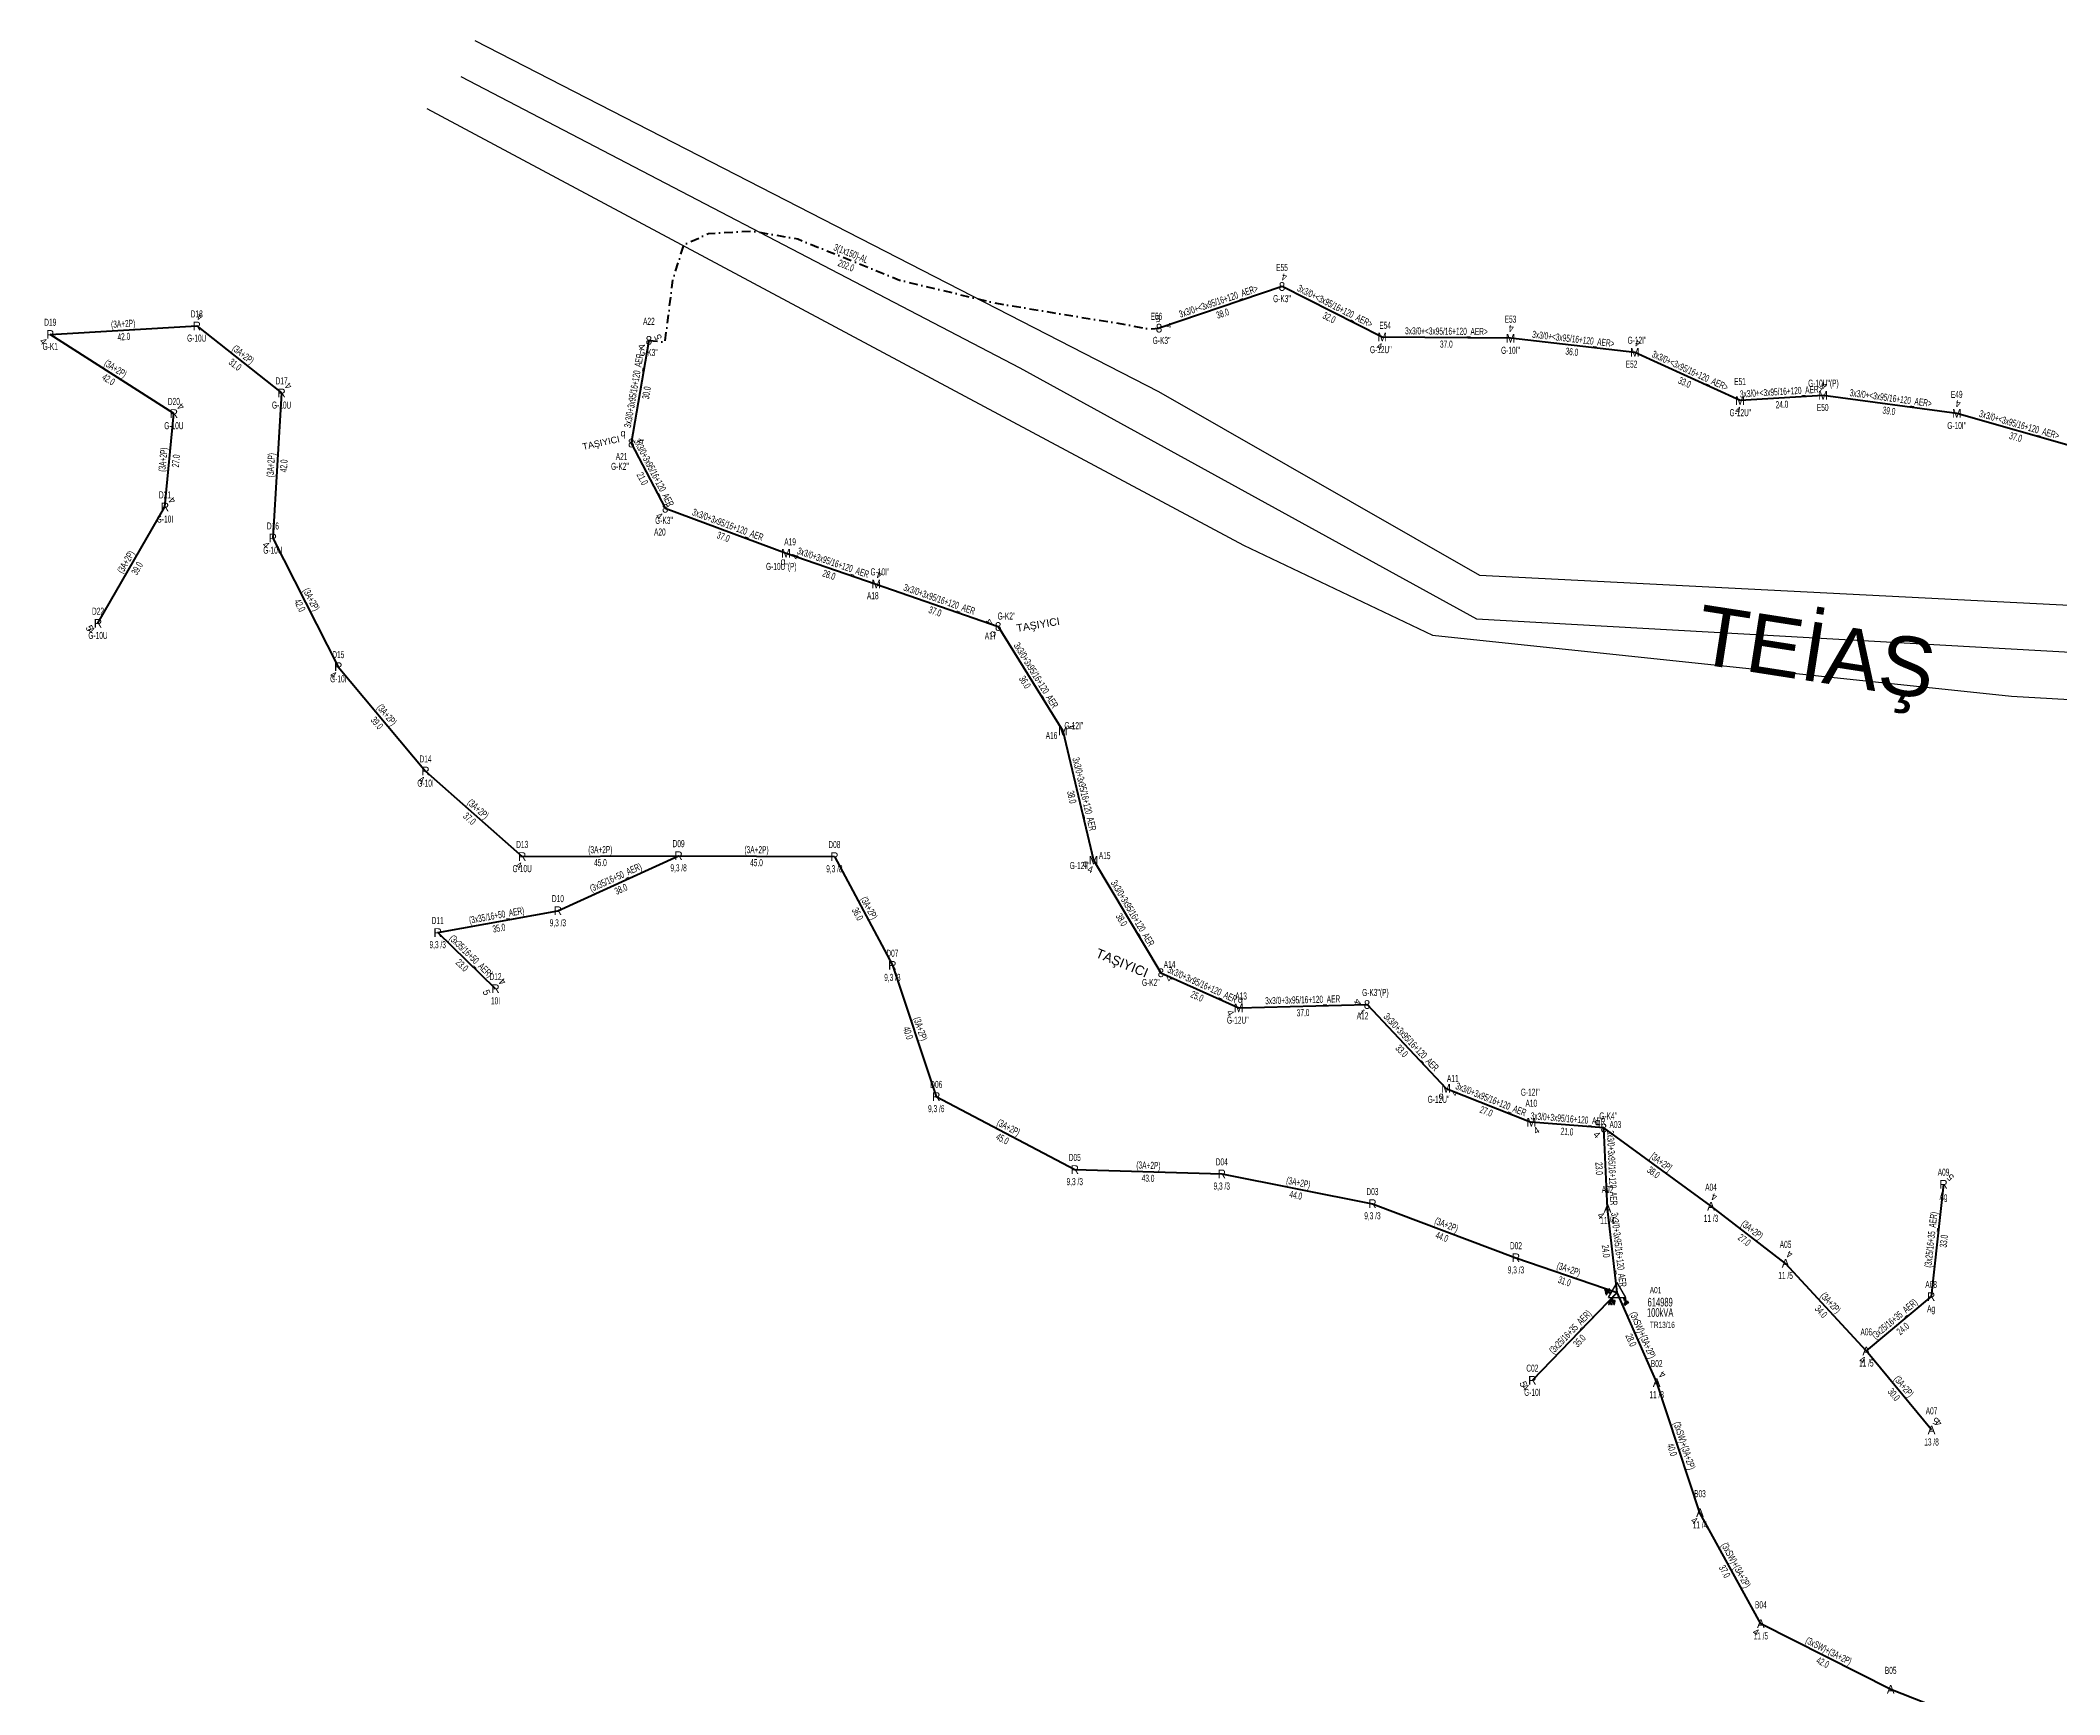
# Model space of a CAD drawing. Header units: millimetres. Extents: x 433713 to 438874, y 4028328 to 4034517.
# Drawn here: x 435113 to 435697, y 4032417 to 4032896 of the extents above; entities that cross this region are included whole.
import ezdxf
from ezdxf.enums import TextEntityAlignment as Align

# ---------------------------------------------------------------- set-up
doc = ezdxf.new("R2010")
doc.units = ezdxf.units.MM
doc.linetypes.add('DASHDOT', pattern=[5, 2.5, -1.25, 0, -1.25])
for name, color, linetype, lineweight in [('DIREK_AG_MEVCUT', 120, 'Continuous', 25), ('DIREK_OG_MEVCUT', 16, 'Continuous', 25), ('DIREK_OG_YENI', 10, 'Continuous', 25), ('HAT_AG_HAVAI_BYSK', 3, 'Continuous', 50), ('HAT_AG_HAVAI_MEVCUT', 126, 'Continuous', 50), ('HAT_OG_HAVAI_MEVCUT', 48, 'Continuous', 70), ('HAT_OG_HAVAI_YENI', 1, 'Continuous', 70), ('HAT_OG_YERALTI_YENI', 1, 'DASHDOT', 70), ('KULLANICI', 1, 'Continuous', 25), ('TRAFO_MEVCUT', 5, 'Continuous', 30), ('TRAFO_TADILAT_BYSK', 5, 'Continuous', 30)]:
    doc.layers.add(name, color=color, linetype=linetype, lineweight=lineweight)
doc.styles.add('Direk', font='B_CAD')
doc.styles.get("Standard").update_dxf_attribs({"font": 'Arial'})

# ---------------------------------------------------------------- blocks, each defined once
blk = doc.blocks.new('MEV_DIREK')
h = blk.add_hatch(color=32)
h.paths.add_polyline_path([(-2.14, 0.97), (-2.35, 1.09), (-3.31, -0.55), (-3.09, -0.67), (-2.67, 0.06), (-1.89, -0.39), (-1.79, -0.22), (-2.56, 0.23)])
h.paths.add_polyline_path([(-3.46, -0.17), (-3.33, -0.25), (-2.61, 0.99), (-2.74, 1.06)])
h.paths.add_polyline_path([(-3.54, 0.29), (-3.41, 0.22), (-3.05, 0.82), (-3.18, 0.9)])
h.paths.add_polyline_path([(-3.58, 0.81), (-3.66, 0.68), (-3.53, 0.61), (-3.45, 0.74)])
h.paths.add_polyline_path([(-1.51, -2.34), (-2.26, -2.33), (-2.52, -3.47), (-2.42, -3.47), (-2.21, -2.53), (-1.91, -2.54), (-2.12, -3.47), (-2.02, -3.47), (-1.81, -2.54), (-1.51, -2.54), (-1.72, -3.47), (-1.62, -3.48), (-1.41, -2.54), (-1.11, -2.54), (-1.32, -3.48), (-1.22, -3.48), (-1.01, -2.54), (-0.71, -2.55), (-0.92, -3.48), (-0.82, -3.48), (-0.56, -2.35), (-1.31, -2.34), (-1.31, -1.44), (-1.51, -1.44)])
at = {"layer": 'TRAFO_MEVCUT'}
for points in [[(2.35, -1.57), (2.12, -1.92), (2.08, -1.44), (1.94, -1.44), (2.01, -2.32), (2.25, -1.96), (2.31, -2.67), (2.1, -2.67), (2.39, -2.87), (2.4, -2.86), (2.64, -2.49), (2.45, -2.63)], [(2.35, -1.57), (2.12, -1.92), (2.08, -1.44), (1.94, -1.44), (2.01, -2.32), (2.25, -1.96), (2.31, -2.67), (2.1, -2.67), (2.39, -2.87), (1.98, -3.19), (2.2, -3.79), (2.26, -3.74), (2.08, -3.26), (2.26, -3.13), (2.44, -3.6), (2.49, -3.56), (2.32, -3.08), (2.49, -2.94), (2.67, -3.42), (2.73, -3.38), (2.55, -2.9), (2.73, -2.76), (2.91, -3.24), (2.97, -3.2), (2.79, -2.72), (2.97, -2.58), (3.15, -3.06), (3.21, -3.01), (2.98, -2.42), (2.4, -2.86), (2.64, -2.49), (2.45, -2.63)], [(2.97, -2.58), (3.15, -3.06), (3.21, -3.01), (2.98, -2.42), (2.4, -2.86), (2.64, -2.49), (2.45, -2.63), (2.35, -1.57), (2.12, -1.92), (2.08, -1.44), (1.94, -1.44), (2.01, -2.32), (2.25, -1.96), (2.31, -2.67), (2.1, -2.67), (2.39, -2.87), (1.98, -3.19), (2.2, -3.79), (2.26, -3.74), (2.08, -3.26), (2.26, -3.13), (2.44, -3.6), (2.49, -3.56), (2.32, -3.08), (2.49, -2.94), (2.67, -3.42), (2.73, -3.38), (2.55, -2.9), (2.73, -2.76), (2.91, -3.24), (2.97, -3.2), (2.79, -2.72)]]:
    blk.add_hatch(color=32, dxfattribs=at).paths.add_polyline_path(points)
at = {"layer": 'TRAFO_MEVCUT', "linetype": 'Continuous'}
for p, q in [((-2.5, -1.44), (0, 2.89)), ((2.5, -1.44), (0, 2.89)), ((-2.5, -1.44), (2.5, -1.44))]:
    blk.add_line(p, q, dxfattribs=at)
at = {"layer": 'TRAFO_MEVCUT', "color": 32, "flags": 128}
blk.add_lwpolyline([(1.94, -1.44), (2.08, -1.44), (2.12, -1.92), (2.35, -1.57), (2.45, -2.63), (2.64, -2.49), (2.4, -2.86), (2.98, -2.42), (3.21, -3.01), (3.15, -3.06), (2.97, -2.58), (2.79, -2.72), (2.97, -3.2), (2.91, -3.24), (2.73, -2.76), (2.55, -2.9), (2.73, -3.38), (2.67, -3.42), (2.49, -2.94), (2.32, -3.08), (2.49, -3.56), (2.44, -3.6), (2.26, -3.13), (2.08, -3.26), (2.26, -3.74), (2.2, -3.79), (1.98, -3.19), (2.39, -2.87), (2.1, -2.67), (2.31, -2.67), (2.25, -1.96), (2.01, -2.32), (1.94, -1.44)], dxfattribs=at)
at = {"layer": 'TRAFO_TADILAT_BYSK', "color": 32, "flags": 128}
for points in [[(-3.53, 0.61), (-3.45, 0.74), (-3.58, 0.81), (-3.66, 0.68), (-3.53, 0.61)], [(-3.41, 0.22), (-3.05, 0.82), (-3.18, 0.9), (-3.54, 0.29), (-3.41, 0.22)], [(-3.33, -0.25), (-2.61, 0.99), (-2.74, 1.06), (-3.46, -0.17), (-3.33, -0.25)], [(-1.79, -0.22), (-2.56, 0.23), (-2.14, 0.97), (-2.35, 1.09), (-3.31, -0.55), (-3.09, -0.67), (-2.67, 0.06), (-1.89, -0.39), (-1.79, -0.22)], [(-1.31, -1.44), (-1.51, -1.44), (-1.51, -2.34), (-2.26, -2.33), (-2.52, -3.47), (-2.42, -3.47), (-2.21, -2.53), (-1.91, -2.54), (-2.12, -3.47), (-2.02, -3.47), (-1.81, -2.54), (-1.51, -2.54), (-1.72, -3.47), (-1.62, -3.48), (-1.41, -2.54), (-1.11, -2.54), (-1.32, -3.48), (-1.22, -3.48), (-1.01, -2.54), (-0.71, -2.55), (-0.92, -3.48), (-0.82, -3.48), (-0.56, -2.35), (-1.31, -2.34), (-1.31, -1.44)]]:
    blk.add_lwpolyline(points, dxfattribs=at)

msp = doc.modelspace()

# ---------------------------------------------------------------- linework, layer by layer
at = {"layer": 'HAT_AG_HAVAI_BYSK'}
msp.add_line((435596.368037, 4032558.350575), (435565.342, 4032580.996), dxfattribs=at)
at = {"layer": 'HAT_AG_HAVAI_MEVCUT'}
for p, q in [((435115.836387, 4032810.6835), (435158.234012, 4032813.108542)), ((435151.615951, 4032787.768696), (435115.836387, 4032810.6835)), ((435158.234012, 4032813.108542), (435182.78102, 4032793.724498)), ((435182.78102, 4032793.724498), (435180.258804, 4032751.733895)), ((435149.032973, 4032760.730994), (435151.615951, 4032787.768696)), ((435129.657322, 4032727.054268), (435149.032973, 4032760.730994)), ((435180.258804, 4032751.733895), (435199.19567, 4032714.507178)), ((435199.19567, 4032714.507178), (435224.431872, 4032684.30809)), ((435224.431872, 4032684.30809), (435252.392527, 4032659.563572)), ((435252.392527, 4032659.563572), (435297.649091, 4032659.79231)), ((435262.726833, 4032643.877245), (435297.649091, 4032659.79231)), ((435297.649091, 4032659.79231), (435342.730939, 4032659.529036)), ((435342.730939, 4032659.529036), (435359.505341, 4032628.075906)), ((435227.950025, 4032637.560641), (435262.726833, 4032643.877245)), ((435244.682926, 4032621.302975), (435227.950025, 4032637.560641)), ((435359.505341, 4032628.075906), (435372.202081, 4032590.10047)), ((435372.202081, 4032590.10047), (435412.274573, 4032568.97233)), ((435412.274573, 4032568.97233), (435454.806392, 4032567.691779)), ((435454.806392, 4032567.691779), (435498.409536, 4032559.092474)), ((435663.649973, 4032564.708407), (435660.051638, 4032532.203447)), ((435498.409536, 4032559.092474), (435539.937895, 4032543.430687)), ((435617.943853, 4032541.813847), (435596.368037, 4032558.350575)), ((435539.937895, 4032543.430687), (435569.238727, 4032533.394573)), ((435641.297839, 4032516.47785), (435617.943853, 4032541.813847)), ((435569.238727, 4032533.394573), (435544.676885, 4032507.98288)), ((435660.051638, 4032532.203447), (435641.297839, 4032516.47785)), ((435660.176678, 4032493.624519), (435641.297839, 4032516.47785))]:
    msp.add_line(p, q, dxfattribs=at)
at = {"layer": 'HAT_OG_HAVAI_MEVCUT'}
for p, q in [((435580.646281, 4032507.312048), (435569.238727, 4032533.394573)), ((435593.174196, 4032469.656523), (435580.646281, 4032507.312048)), ((435610.785881, 4032437.499364), (435593.174196, 4032469.656523)), ((435648.355394, 4032418.519048), (435610.785881, 4032437.499364)), ((435689.018, 4032402.526), (435648.355394, 4032418.519048))]:
    msp.add_line(p, q, dxfattribs=at)
at = {"layer": 'HAT_OG_HAVAI_YENI'}
for p, q in [((435472.239755, 4032824.530018), (435436.654878, 4032812.485218)), ((435501.252, 4032809.901), (435472.239755, 4032824.530018)), ((435289.060659, 4032808.951617), (435283.937, 4032779.22)), ((435538.359846, 4032809.575675), (435501.252, 4032809.901)), ((435574.316, 4032805.452), (435538.359846, 4032809.575675)), ((435604.76, 4032791.527), (435574.316, 4032805.452)), ((435628.787775, 4032793.006926), (435604.76, 4032791.527)), ((435667.463104, 4032787.806548), (435628.787775, 4032793.006926)), ((435702.655, 4032777.738), (435667.463104, 4032787.806548)), ((435283.937, 4032779.22), (435293.778, 4032760.35)), ((435293.778, 4032760.35), (435328.726, 4032747.344)), ((435328.726, 4032747.344), (435354.841407, 4032738.398514)), ((435354.841407, 4032738.398514), (435390.117, 4032726.142)), ((435390.117, 4032726.142), (435408.811, 4032695.901)), ((435408.811, 4032695.901), (435417.688, 4032658.511)), ((435417.688, 4032658.511), (435437.194, 4032625.911)), ((435437.194, 4032625.911), (435459.705, 4032615.756)), ((435459.705, 4032615.756), (435496.844, 4032616.719)), ((435496.844, 4032616.719), (435519.702, 4032592.451)), ((435519.702, 4032592.451), (435544.372, 4032582.657)), ((435565.342, 4032580.996), (435544.372, 4032582.657)), ((435566.42994, 4032557.714849), (435565.342, 4032580.996)), ((435569.238727, 4032533.394573), (435566.42994, 4032557.714849))]:
    msp.add_line(p, q, dxfattribs=at)
at = {"layer": 'HAT_OG_YERALTI_YENI', "flags": 128}
msp.add_lwpolyline([(435289.060659, 4032808.951617), (435293.727235, 4032808.442575), (435296.020211, 4032826.513412), (435299.117934, 4032836.549293), (435306.286214, 4032839.885028), (435319.061369, 4032840.594759), (435332.120415, 4032838.32362), (435361.547315, 4032826.407789), (435389.013896, 4032819.807292), (435407.253977, 4032816.75545), (435427.83617, 4032813.419715), (435433.797908, 4032812.213173), (435436.654878, 4032812.485218)], dxfattribs=at)
at = {"layer": 'KULLANICI', "flags": 128}
for points in [[(435238.669455, 4032895.770663), (435436.466224, 4032794.115555), (435529.386031, 4032741.021133), (435796.733469, 4032727.397956), (435916.634191, 4032716.778177), (436260.92499, 4032508.036367)], [(435234.616811, 4032885.349578), (435396.337458, 4032801.019199), (435528.49641, 4032728.379377), (435798.375807, 4032713.237629), (435911.938919, 4032698.095881), (436231.862049, 4032489.54878)], [(435224.774675, 4032876.08639), (435461.0832, 4032749.670151), (435515.818382, 4032723.602772), (435683.323928, 4032705.972679), (435826.150722, 4032697.803618), (435897.037083, 4032686.999378), (436214.211941, 4032469.807187)]]:
    msp.add_lwpolyline(points, dxfattribs=at)

# ---------------------------------------------------------------- block references
at = {"layer": 'TRAFO_MEVCUT'}
msp.add_blockref('MEV_DIREK', (435569.238727, 4032533.394573), dxfattribs=at)

# ---------------------------------------------------------------- texts
at = {"layer": 'DIREK_AG_MEVCUT', "width": 0.53}
for s, p in [('D19', (435115.836387, 4032814.1835)), ('D18', (435158.234012, 4032816.608542)), ('G-K1', (435115.836387, 4032807.1835)), ('G-10U', (435158.234012, 4032809.608542)), ('D17', (435182.78102, 4032797.224498)), ('D20', (435151.615951, 4032791.268696)), ('G-10U', (435182.78102, 4032790.224498)), ('G-10U', (435151.615951, 4032784.268696)), ('D21', (435149.032973, 4032764.230994)), ('G-10I', (435149.032973, 4032757.230994)), ('D16', (435180.258804, 4032755.233895)), ('G-10U', (435180.258804, 4032748.233895)), ('D22', (435129.657322, 4032730.554268)), ('G-10U', (435129.657322, 4032723.554268)), ('D15', (435199.19567, 4032718.007178)), ('G-10I', (435199.19567, 4032711.007178)), ('D14', (435224.431872, 4032687.80809)), ('G-10I', (435224.431872, 4032680.80809)), ('D13', (435252.392527, 4032663.063572)), ('D09', (435297.649091, 4032663.29231)), ('D08', (435342.730939, 4032663.029036)), ('G-10U', (435252.392527, 4032656.063572)), ('9,3 /8', (435297.649091, 4032656.29231)), ('9,3 /8', (435342.730939, 4032656.029036)), ('D10', (435262.726833, 4032647.377245)), ('D11', (435227.950025, 4032641.060641)), ('9,3 /3', (435262.726833, 4032640.377245)), ('9,3 /3', (435227.950025, 4032634.060641)), ('D07', (435359.505341, 4032631.575906)), ('D12', (435244.682926, 4032624.802975)), ('9,3 /3', (435359.505341, 4032624.575906)), ('10I', (435244.682926, 4032617.802975)), ('D06', (435372.202081, 4032593.60047)), ('9,3 /6', (435372.202081, 4032586.60047)), ('D05', (435412.274573, 4032572.47233)), ('D04', (435454.806392, 4032571.191779)), ('A09', (435663.649973, 4032568.208407)), ('9,3 /3', (435412.274573, 4032565.47233)), ('9,3 /3', (435454.806392, 4032564.191779)), ('D03', (435498.409536, 4032562.592474)), ('Ag', (435663.649973, 4032561.208407)), ('9,3 /3', (435498.409536, 4032555.592474)), ('D02', (435539.937895, 4032546.930687)), ('9,3 /3', (435539.937895, 4032539.930687)), ('A08', (435660.051638, 4032535.703447)), ('Ag', (435660.051638, 4032528.703447)), ('C02', (435544.676885, 4032511.48288)), ('G-10I', (435544.676885, 4032504.48288))]:
    msp.add_text(s, height=2.05, dxfattribs=at).set_placement(p, align=Align.MIDDLE_CENTER)
at = {"layer": 'DIREK_AG_MEVCUT', "style": 'Direk'}
for s, p in [('R', (435158.234012, 4032813.108542)), ('P', (435115.836387, 4032810.6835)), ('R', (435182.78102, 4032793.724498)), ('R', (435151.615951, 4032787.768696)), ('R', (435149.032973, 4032760.730994)), ('R', (435180.258804, 4032751.733895)), ('R', (435129.657322, 4032727.054268)), ('R', (435199.19567, 4032714.507178)), ('R', (435224.431872, 4032684.30809)), ('R', (435252.392527, 4032659.563572)), ('R', (435297.649091, 4032659.79231)), ('R', (435342.730939, 4032659.529036)), ('R', (435262.726833, 4032643.877245)), ('R', (435227.950025, 4032637.560641)), ('R', (435359.505341, 4032628.075906)), ('R', (435244.682926, 4032621.302975)), ('R', (435372.202081, 4032590.10047)), ('R', (435412.274573, 4032568.97233)), ('R', (435454.806392, 4032567.691779)), ('R', (435663.649973, 4032564.708407)), ('R', (435498.409536, 4032559.092474)), ('R', (435539.937895, 4032543.430687)), ('R', (435660.051638, 4032532.203447)), ('R', (435544.676885, 4032507.98288))]:
    msp.add_text(s, height=2.5, dxfattribs=at).set_placement(p, align=Align.MIDDLE_CENTER)
at = {"layer": 'DIREK_AG_MEVCUT', "color": 32, "style": 'Direk'}
for s, rotation, p in [('4', 520.85145, (435159.152464, 4032815.753622)), ('4', 315.000001, (435113.856488, 4032808.703601)), ('4', 495.000001, (435184.760919, 4032795.704397)), ('4', 495.000001, (435153.59585, 4032789.748595)), ('4', 492.271478, (435151.104878, 4032762.614398)), ('4', 315.000001, (435178.278905, 4032749.753996)), ('5', 300.043178, (435127.233507, 4032725.652441)), ('4', 315.000001, (435127.677423, 4032725.074369)), ('4', 328.480999, (435197.731882, 4032712.120271)), ('4', 334.942096, (435223.245977, 4032681.771625)), ('4', 339.245967, (435251.400328, 4032656.945263)), ('5', 292.500002, (435242.096064, 4032620.231461)), ('4', 495.000001, (435246.662825, 4032623.282874)), ('5', 495.000001, (435665.629872, 4032566.688306)), ('5', 292.987141, (435542.099226, 4032506.889412)), ('4', 315.000001, (435542.696986, 4032506.002981))]:
    msp.add_text(s, height=2, rotation=rotation, dxfattribs=at).set_placement(p, align=Align.MIDDLE_CENTER)
at = {"layer": 'DIREK_OG_MEVCUT', "width": 0.53}
for s, p in [('A02', (435566.42994, 4032563.214849)), ('A04', (435596.368037, 4032563.850575)), ('11 /4', (435566.42994, 4032554.214849)), ('11 /3', (435596.368037, 4032554.850575)), ('A05', (435617.943853, 4032547.313847)), ('11 /5', (435617.943853, 4032538.313847)), ('A06', (435641.297839, 4032521.97785)), ('B02', (435580.646281, 4032512.812048)), ('11 /5', (435641.297839, 4032512.97785)), ('11 /3', (435580.646281, 4032503.812048)), ('A07', (435660.176678, 4032499.124519)), ('13 /8', (435660.176678, 4032490.124519)), ('B03', (435593.174196, 4032475.156523)), ('11 /4', (435593.174196, 4032466.156523)), ('B04', (435610.785881, 4032442.999364)), ('11 /5', (435610.785881, 4032433.999364)), ('B05', (435648.355394, 4032424.019048))]:
    msp.add_text(s, height=2.05, dxfattribs=at).set_placement(p, align=Align.MIDDLE_CENTER)
at = {"layer": 'DIREK_OG_MEVCUT', "color": 32, "style": 'Direk'}
for s, rotation, p in [('4', 521.265869, (435597.267333, 4032561.002228)), ('4', 316.337759, (435564.496804, 4032555.689267)), ('4', 516.334482, (435619.067764, 4032544.378379)), ('4', 504.20109, (435582.284119, 4032509.583058)), ('4', 336.334482, (435640.173929, 4032513.913318)), ('5', 154.779835, (435661.369752, 4032496.157615)), ('4', 495.000001, (435662.156577, 4032495.604418)), ('4', 324.20109, (435591.536358, 4032467.385513)), ('4', 329.35422, (435609.35864, 4032435.090426))]:
    msp.add_text(s, height=2, rotation=rotation, dxfattribs=at).set_placement(p, align=Align.MIDDLE_CENTER)
at = {"layer": 'DIREK_OG_MEVCUT', "style": 'Direk'}
for p in [(435566.42994, 4032557.714849), (435596.368037, 4032558.350575), (435617.943853, 4032541.813847), (435641.297839, 4032516.47785), (435580.646281, 4032507.312048), (435660.176678, 4032493.624519), (435593.174196, 4032469.656523), (435610.785881, 4032437.499364), (435648.355394, 4032418.519048)]:
    msp.add_text('A', height=2.5, dxfattribs=at).set_placement(p, align=Align.MIDDLE_CENTER)
at = {"layer": 'DIREK_OG_YENI', "width": 0.53}
for s, p in [('E55', (435472.239755, 4032830.030018)), ("G-K3''", (435472.239755, 4032821.030018)), ('A22', (435289.060659, 4032814.451617)), ('E56', (435435.923025, 4032815.907847)), ('E54', (435502.076813, 4032813.302424)), ('E53', (435538.359846, 4032815.075675)), ("G-K3''", (435437.412405, 4032808.942526)), ("G-12I''", (435574.963163, 4032808.986958)), ("G-K3''", (435289.060659, 4032805.451617)), ("G-12U''", (435500.83735, 4032806.277676)), ("G-10I''", (435538.359846, 4032806.075675)), ('E52', (435573.377085, 4032802.080288)), ('E51', (435604.76, 4032797.027)), ("G-10U''(P)", (435628.89288, 4032796.554282)), ('E50', (435628.684118, 4032789.508461)), ('E49', (435667.463104, 4032793.306548)), ("G-12U''", (435604.886761, 4032788.027)), ("G-10I''", (435667.463104, 4032784.306548)), ("G-K2''", (435280.693401, 4032772.478301)), ('A21', (435281.157327, 4032775.349946)), ("G-K3''", (435293.44079, 4032756.85)), ('A20', (435292.230939, 4032753.47795)), ('A19', (435329.903565, 4032750.639958)), ("G-10U''(P)", (435327.361486, 4032743.524778)), ("G-10I''", (435355.912244, 4032741.950644)), ('A18', (435353.831191, 4032735.047475)), ("G-K2''", (435392.53595, 4032729.159356)), ('A17', (435387.927773, 4032723.411197)), ("G-12I''", (435412.017464, 4032697.443557)), ('A16', (435405.558508, 4032694.608214)), ("G-12I''", (435413.566423, 4032656.972424)), ('A15', (435420.930281, 4032659.829186)), ('A14', (435439.707093, 4032628.347055)), ("G-K2''", (435434.305748, 4032623.111286)), ("G-K3''(P)", (435499.257463, 4032620.219277)), ('A13', (435460.396671, 4032619.186975)), ("G-12U''", (435459.454369, 4032612.211278)), ('A12', (435495.542823, 4032613.469856)), ('A11', (435521.668481, 4032595.346333)), ("G-12I''", (435544.075744, 4032591.361463)), ("G-12U''", (435517.550165, 4032589.282762)), ('A10', (435544.372, 4032588.157)), ("G-K4''", (435566.628641, 4032584.469311)), ('A03', (435568.693073, 4032582.006102))]:
    msp.add_text(s, height=2.05, dxfattribs=at).set_placement(p, align=Align.MIDDLE_CENTER)
at = {"layer": 'DIREK_OG_YENI', "style": 'Direk'}
for s, p in [('8', (435472.239755, 4032824.530018)), ('8', (435436.654878, 4032812.485218)), ('8', (435289.060659, 4032808.951617)), ('M', (435501.252, 4032809.901)), ('M', (435538.359846, 4032809.575675)), ('M', (435574.316, 4032805.452)), ('M', (435604.76, 4032791.527)), ('M', (435628.787775, 4032793.006926)), ('M', (435667.463104, 4032787.806548)), ('8', (435283.937, 4032779.22)), ('8', (435293.778, 4032760.35)), ('M', (435328.726, 4032747.344)), ('M', (435354.841407, 4032738.398514)), ('8', (435390.117, 4032726.142)), ('M', (435408.811, 4032695.901)), ('M', (435417.688, 4032658.511)), ('8', (435437.194, 4032625.911)), ('M', (435459.705, 4032615.756)), ('8', (435496.844, 4032616.719)), ('M', (435519.702, 4032592.451)), ('M', (435544.372, 4032582.657)), ('8', (435565.342, 4032580.996))]:
    msp.add_text(s, height=2.5, dxfattribs=at).set_placement(p, align=Align.MIDDLE_CENTER)
at = {"layer": 'DIREK_OG_YENI', "color": 32, "style": 'Direk'}
for s, rotation, p in [('4', 526.620559, (435472.887672, 4032827.254023)), ('5', 188.754535, (435436.228714, 4032815.252596)), ('4', 465.38483, (435439.354542, 4032813.22806)), ('4', 536.728776, (435538.519621, 4032812.371113)), ('4', 310.11112, (435286.919229, 4032807.147655)), ('5', 110.055561, (435291.690868, 4032809.911824)), ('4', 343.356317, (435500.450027, 4032807.218307)), ('4', 522.523114, (435575.156899, 4032808.122747)), ('4', 535.322339, (435629.016115, 4032795.7976)), ('4', 532.016978, (435667.851967, 4032790.579414)), ('4', 348.74749, (435604.213627, 4032788.780825)), ('4', 458.882491, (435286.70342, 4032779.652344)), ('4', 322.427809, (435292.07067, 4032758.13076)), ('4', 430.715616, (435331.368895, 4032746.41928)), ('4', 522.032033, (435355.705165, 4032741.061956)), ('4', 241.060901, (435387.666623, 4032727.496863)), ('4', 469.523416, (435411.450014, 4032696.836738)), ('4', 341.509334, (435416.79998, 4032655.855549)), ('4', 414.913734, (435439.485205, 4032624.301534)), ('4', 300.837434, (435457.30085, 4032614.320709)), ('4', 253.44941, (435494.160008, 4032617.516613)), ('f', 686.6883, (435495.306258, 4032614.379053)), ('4', 422.08148, (435522.17612, 4032591.139997)), ('4', 391.909027, (435545.852002, 4032580.280112)), ('4', 314.073332, (435563.33034, 4032579.04838))]:
    msp.add_text(s, height=2, rotation=rotation, dxfattribs=at).set_placement(p, align=Align.MIDDLE_CENTER)
at = {"layer": 'DIREK_OG_YENI', "color": 4, "style": 'Direk'}
for p in [(435281.592997, 4032782.141842), (435327.884882, 4032744.989744), (435388.553267, 4032724.191426), (435415.372085, 4032657.569439), (435460.199051, 4032618.206697), (435518.297371, 4032590.382905), (435563.574233, 4032582.763767)]:
    msp.add_text('q', height=2, dxfattribs=at).set_placement(p, align=Align.MIDDLE_CENTER)
at = {"layer": 'HAT_AG_HAVAI_BYSK', "lineweight": 30, "width": 0.53}
msp.add_text('38.0', height=2.05, rotation=323.874889, dxfattribs=at).set_placement((435580.353989, 4032568.986644), align=Align.TOP_CENTER)
msp.add_text('[3A+2P]', height=2.05, rotation=323.874889, dxfattribs=at).set_placement((435581.356225, 4032570.359787), align=Align.CENTER)
at = {"layer": 'HAT_AG_HAVAI_MEVCUT', "lineweight": 30, "width": 0.53}
for s, rotation, p in [('(3A+2P)', 3.273613, (435136.986661, 4032812.744634)), ('(3A+2P)', 327.362717, (435134.18459, 4032799.941885)), ('(3A+2P)', 321.702897, (435171.034294, 4032804.083607)), ('(3A+2P)', 84.542954, (435149.478314, 4032774.33068)), ('(3A+2P)', 446.56259, (435180.671441, 4032772.780161)), ('(3A+2P)', 60.086354, (435138.608386, 4032744.316521)), ('(3A+2P)', 296.961995, (435190.484848, 4032733.505926)), ('(3A+2P)', 309.88419, (435212.466012, 4032699.952686)), ('(3A+2P)', 318.491932, (435238.975516, 4032672.572364)), ('(3A+2P)', 0.289585, (435275.016513, 4032660.52793)), ('(3A+2P)', 359.665402, (435320.194979, 4032660.510658)), ('(3x35/16+50_AER)', 24.500102, (435279.835471, 4032652.608244)), ('(3x35/16+50_AER)', 10.294556, (435245.186527, 4032641.55526)), ('(3A+2P)', 298.071636, (435351.868146, 4032644.20246)), ('(3x35/16+50_AER)', 315.825299, (435236.908797, 4032630.041443)), ('(3A+2P)', 288.486886, (435366.659848, 4032609.357712)), ('(3A+2P)', 332.199652, (435392.63476, 4032580.288291)), ('(3A+2P)', 358.275456, (435433.566062, 4032569.18167)), ('(3A+2P)', 348.84344, (435476.772431, 4032564.226063)), ('(3A+2P)', 339.336799, (435519.473658, 4032552.056901)), ('(3A+2P)', 322.531735, (435607.673019, 4032550.756848)), ('(3x25/16+35_AER)', 443.683014, (435661.005966, 4032548.549451)), ('(3A+2P)', 341.092654, (435554.863744, 4032539.216767)), ('(3A+2P)', 312.668962, (435630.245836, 4032529.721946)), ('(3x25/16+35_AER)', 405.974279, (435556.346632, 4032521.279461)), ('(3x25/16+35_AER)', 399.980795, (435650.128587, 4032524.991969)), ('(3A+2P)', 309.559668, (435651.392576, 4032505.592534))]:
    msp.add_text(s, height=2.05, rotation=rotation, dxfattribs=at).set_placement(p, align=Align.CENTER)
for s, rotation, p in [('42.0', 3.273613, (435137.083738, 4032811.047408)), ('31.0', 321.702897, (435169.980737, 4032802.749434)), ('42.0', 327.362717, (435133.267748, 4032798.510312)), ('27.0', 84.542954, (435151.17061, 4032774.169011)), ('42.0', 446.56259, (435182.368382, 4032772.678232)), ('39.0', 60.086354, (435140.081909, 4032743.468741)), ('42.0', 296.961995, (435188.969625, 4032732.735147)), ('39.0', 309.88419, (435211.16153, 4032698.862582)), ('37.0', 318.491932, (435237.848883, 4032671.299298)), ('45.0', 0.289585, (435275.025105, 4032658.827951)), ('45.0', 359.665402, (435320.185051, 4032658.810687)), ('38.0', 24.500102, (435280.540453, 4032651.061311)), ('36.0', 298.071636, (435350.368134, 4032643.402482)), ('35.0', 10.294556, (435245.490332, 4032639.882626)), ('23.0', 315.825299, (435235.724154, 4032628.822172)), ('40.0', 288.486886, (435365.047574, 4032608.818664)), ('45.0', 332.199652, (435391.841893, 4032578.784508)), ('43.0', 358.275456, (435433.514902, 4032567.48244)), ('44.0', 348.84344, (435476.443497, 4032562.55819)), ('44.0', 339.336799, (435518.873773, 4032550.46626)), ('27.0', 322.531735, (435606.638872, 4032549.407574)), ('33.0', 443.683014, (435662.695644, 4032548.362402)), ('31.0', 341.092654, (435554.312878, 4032537.608493)), ('34.0', 312.668962, (435628.995857, 4032528.569752)), ('24.0', 399.980795, (435651.22089, 4032523.689327)), ('35.0', 405.974279, (435557.56898, 4032520.097993)), ('30.0', 309.559668, (435650.081941, 4032504.509835))]:
    msp.add_text(s, height=2.05, rotation=rotation, dxfattribs=at).set_placement(p, align=Align.TOP_CENTER)
at = {"layer": 'HAT_OG_HAVAI_MEVCUT', "lineweight": 30, "width": 0.53}
for s, rotation, p in [('28.0', 293.62283, (435574.163731, 4032520.012704)), ('40.0', 288.402177, (435586.103704, 4032488.215953)), ('37.0', 298.708437, (435601.234525, 4032453.169644)), ('42.0', 333.196855, (435629.18735, 4032427.250529))]:
    msp.add_text(s, height=2.05, rotation=rotation, dxfattribs=at).set_placement(p, align=Align.TOP_CENTER)
for rotation, p in [(293.62283, (435575.721276, 4032520.693918)), (288.402177, (435587.716773, 4032488.752618)), (298.708437, (435602.725553, 4032453.986243)), (333.196855, (435629.953925, 4032428.767883))]:
    msp.add_text('(3xSW)+(3A+2P)', height=2.05, rotation=rotation, dxfattribs=at).set_placement(p, align=Align.CENTER)
at = {"layer": 'HAT_OG_HAVAI_YENI', "lineweight": 30, "width": 0.53}
for s, rotation, p in [('3x3/0+<3x95/16+120_AER>', 378.699976, (435454.174796, 4032819.312747, 217718.327439)), ('3x3/0+<3x95/16+120_AER>', 333.241662, (435487.12858, 4032817.974655, 217736.119878)), ('3x3/0+<3x95/16+120_AER>', 359.497176, (435519.81339, 4032810.588474, 217750.626008)), ('3x3/0+<3x95/16+120_AER>', 353.458013, (435556.434828, 4032808.358443, 217769.179923)), ('3x3/0+3x95/16+120_AER', 440.221978, (435285.661096, 4032794.230096, 217641.968419)), ('3x3/0+<3x95/16+120_AER>', 335.420326, (435589.891646, 4032799.262633, 217787.158064)), ('3x3/0+<3x95/16+120_AER>', 363.524452, (435616.721652, 4032793.115372, 217802.380018)), ('3x3/0+<3x95/16+120_AER>', 352.341805, (435648.238713, 4032791.249156, 217814.393887)), ('3x3/0+<3x95/16+120_AER>', 344.033379, (435685.29278, 4032783.589317, 217833.731552)), ('3x3/0+3x95/16+120_AER', 297.543825, (435289.611146, 4032770.178069, 217646.889069)), ('3x3/0+3x95/16+120_AER', 339.587103, (435311.548466, 4032754.643623, 217664.363)), ('3x3/0+3x95/16+120_AER', 341.091785, (435342.059148, 4032743.67539, 217677.420703)), ('3x3/0+3x95/16+120_AER', 340.840429, (435372.758214, 4032733.073238, 217695.05854)), ('3x3/0+3x95/16+120_AER', 301.722763, (435400.187063, 4032711.468473, 217704.40551)), ('3x3/0+3x95/16+120_AER', 283.355925, (435414.076643, 4032677.402166, 217708.844122)), ('3x3/0+3x95/16+120_AER', 300.893571, (435428.170347, 4032642.647399, 217718.596821)), ('3x3/0+3x95/16+120_AER', 335.719736, (435448.798672, 4032621.60867, 217729.852331)), ('3x3/0+3x95/16+120_AER', 1.484592, (435478.252309, 4032617.087448, 217748.422)), ('3x3/0+3x95/16+120_AER', 313.286234, (435508.891747, 4032605.167797, 217759.851)), ('3x3/0+3x95/16+120_AER', 338.345875, (435532.350451, 4032588.343838, 217772.185799)), ('3x3/0+3x95/16+120_AER', 355.472192, (435554.9239, 4032582.673671, 217782.671)), ('3x3/0+3x95/16+120_AER', 272.675515, (435566.735044, 4032569.395102, 217782.671)), ('3x3/0+3x95/16+120_AER', 276.587991, (435568.678721, 4032545.652231))]:
    msp.add_text(s, height=2.05, rotation=rotation, dxfattribs=at).set_placement(p, align=Align.CENTER)
for s, rotation, p in [('38.0', 378.699976, (435454.719837, 4032817.702489, 217718.327439)), ('32.0', 333.241662, (435486.363192, 4032816.456702, 217736.119878)), ('37.0', 359.497176, (435519.798472, 4032808.88854, 217750.626008)), ('36.0', 353.458013, (435556.241145, 4032806.669512, 217769.179923)), ('33.0', 335.420326, (435589.184517, 4032797.716681, 217787.158064)), ('30.0', 440.221978, (435287.3364, 4032793.941382, 217641.968419)), ('24.0', 363.524452, (435616.826158, 4032791.418587, 217802.380018)), ('39.0', 352.341805, (435648.012166, 4032789.564319, 217814.393887)), ('37.0', 344.033379, (435684.825148, 4032781.954899, 217833.731552)), ('21.0', 297.543825, (435288.103829, 4032769.391943, 217646.889069)), ('37.0', 339.587103, (435310.955534, 4032753.050377, 217664.363)), ('28.0', 341.091785, (435341.508258, 4032742.067124, 217677.420703)), ('37.0', 340.840429, (435372.200274, 4032731.467404, 217695.05854)), ('36.0', 301.722763, (435398.741039, 4032710.574596, 217704.40551)), ('38.0', 283.355925, (435412.422622, 4032677.009467, 217708.844122)), ('38.0', 300.893571, (435426.711539, 4032641.774542, 217718.596821)), ('25.0', 335.719736, (435448.099631, 4032620.059044, 217729.852331)), ('37.0', 1.484592, (435478.296352, 4032615.388019, 217748.422)), ('33.0', 313.286234, (435507.654253, 4032604.002203, 217759.851)), ('27.0', 338.345875, (435531.723146, 4032586.76381, 217772.185799)), ('21.0', 355.472192, (435554.789697, 4032580.978977, 217782.671)), ('23.0', 272.675515, (435565.036897, 4032569.315747, 217782.671)), ('24.0', 276.587991, (435566.989946, 4032545.457192))]:
    msp.add_text(s, height=2.05, rotation=rotation, dxfattribs=at).set_placement(p, align=Align.TOP_CENTER)
at = {"layer": 'HAT_OG_YERALTI_YENI', "lineweight": 30, "width": 0.53}
msp.add_text('3(1x150)-AL', height=2.05, rotation=337.955503, dxfattribs=at).set_placement((435347.152893, 4032833.153563), align=Align.CENTER)
msp.add_text('202.0', height=2.05, rotation=337.955503, dxfattribs=at).set_placement((435346.514837, 4032831.577846), align=Align.TOP_CENTER)
at = {"layer": 'KULLANICI'}
for s, height, rotation, p in [('TAŞIYICI', 1.8795, 12.2512, (435270.049206, 4032777.221043)), ('TEİAŞ', 17.1451, 351.1582, (435591.317446, 4032715.595241)), ('TAŞIYICI', 2.1721, 9.6009, (435395.601201, 4032724.546199)), ('TAŞIYICI', 2.7376, 337.5741, (435418.06456, 4032630.549757))]:
    msp.add_text(s, height=height, rotation=rotation, dxfattribs=at).set_placement(p)
at = {"layer": 'TRAFO_MEVCUT', "width": 0.6}
for s, height, p in [('A01', 1.8, (435580.321446, 4032533.182135)), ('100kVA', 2.5, (435581.660896, 4032526.343212)), ('614989', 2.5, (435581.660896, 4032529.343212))]:
    msp.add_text(s, height=height, dxfattribs=at).set_placement(p, align=Align.CENTER)
msp.add_text('TR13/16', height=1.8, dxfattribs=at).set_placement((435582.286854, 4032524.91781), align=Align.TOP_CENTER)

doc.saveas('drawing.dxf')
